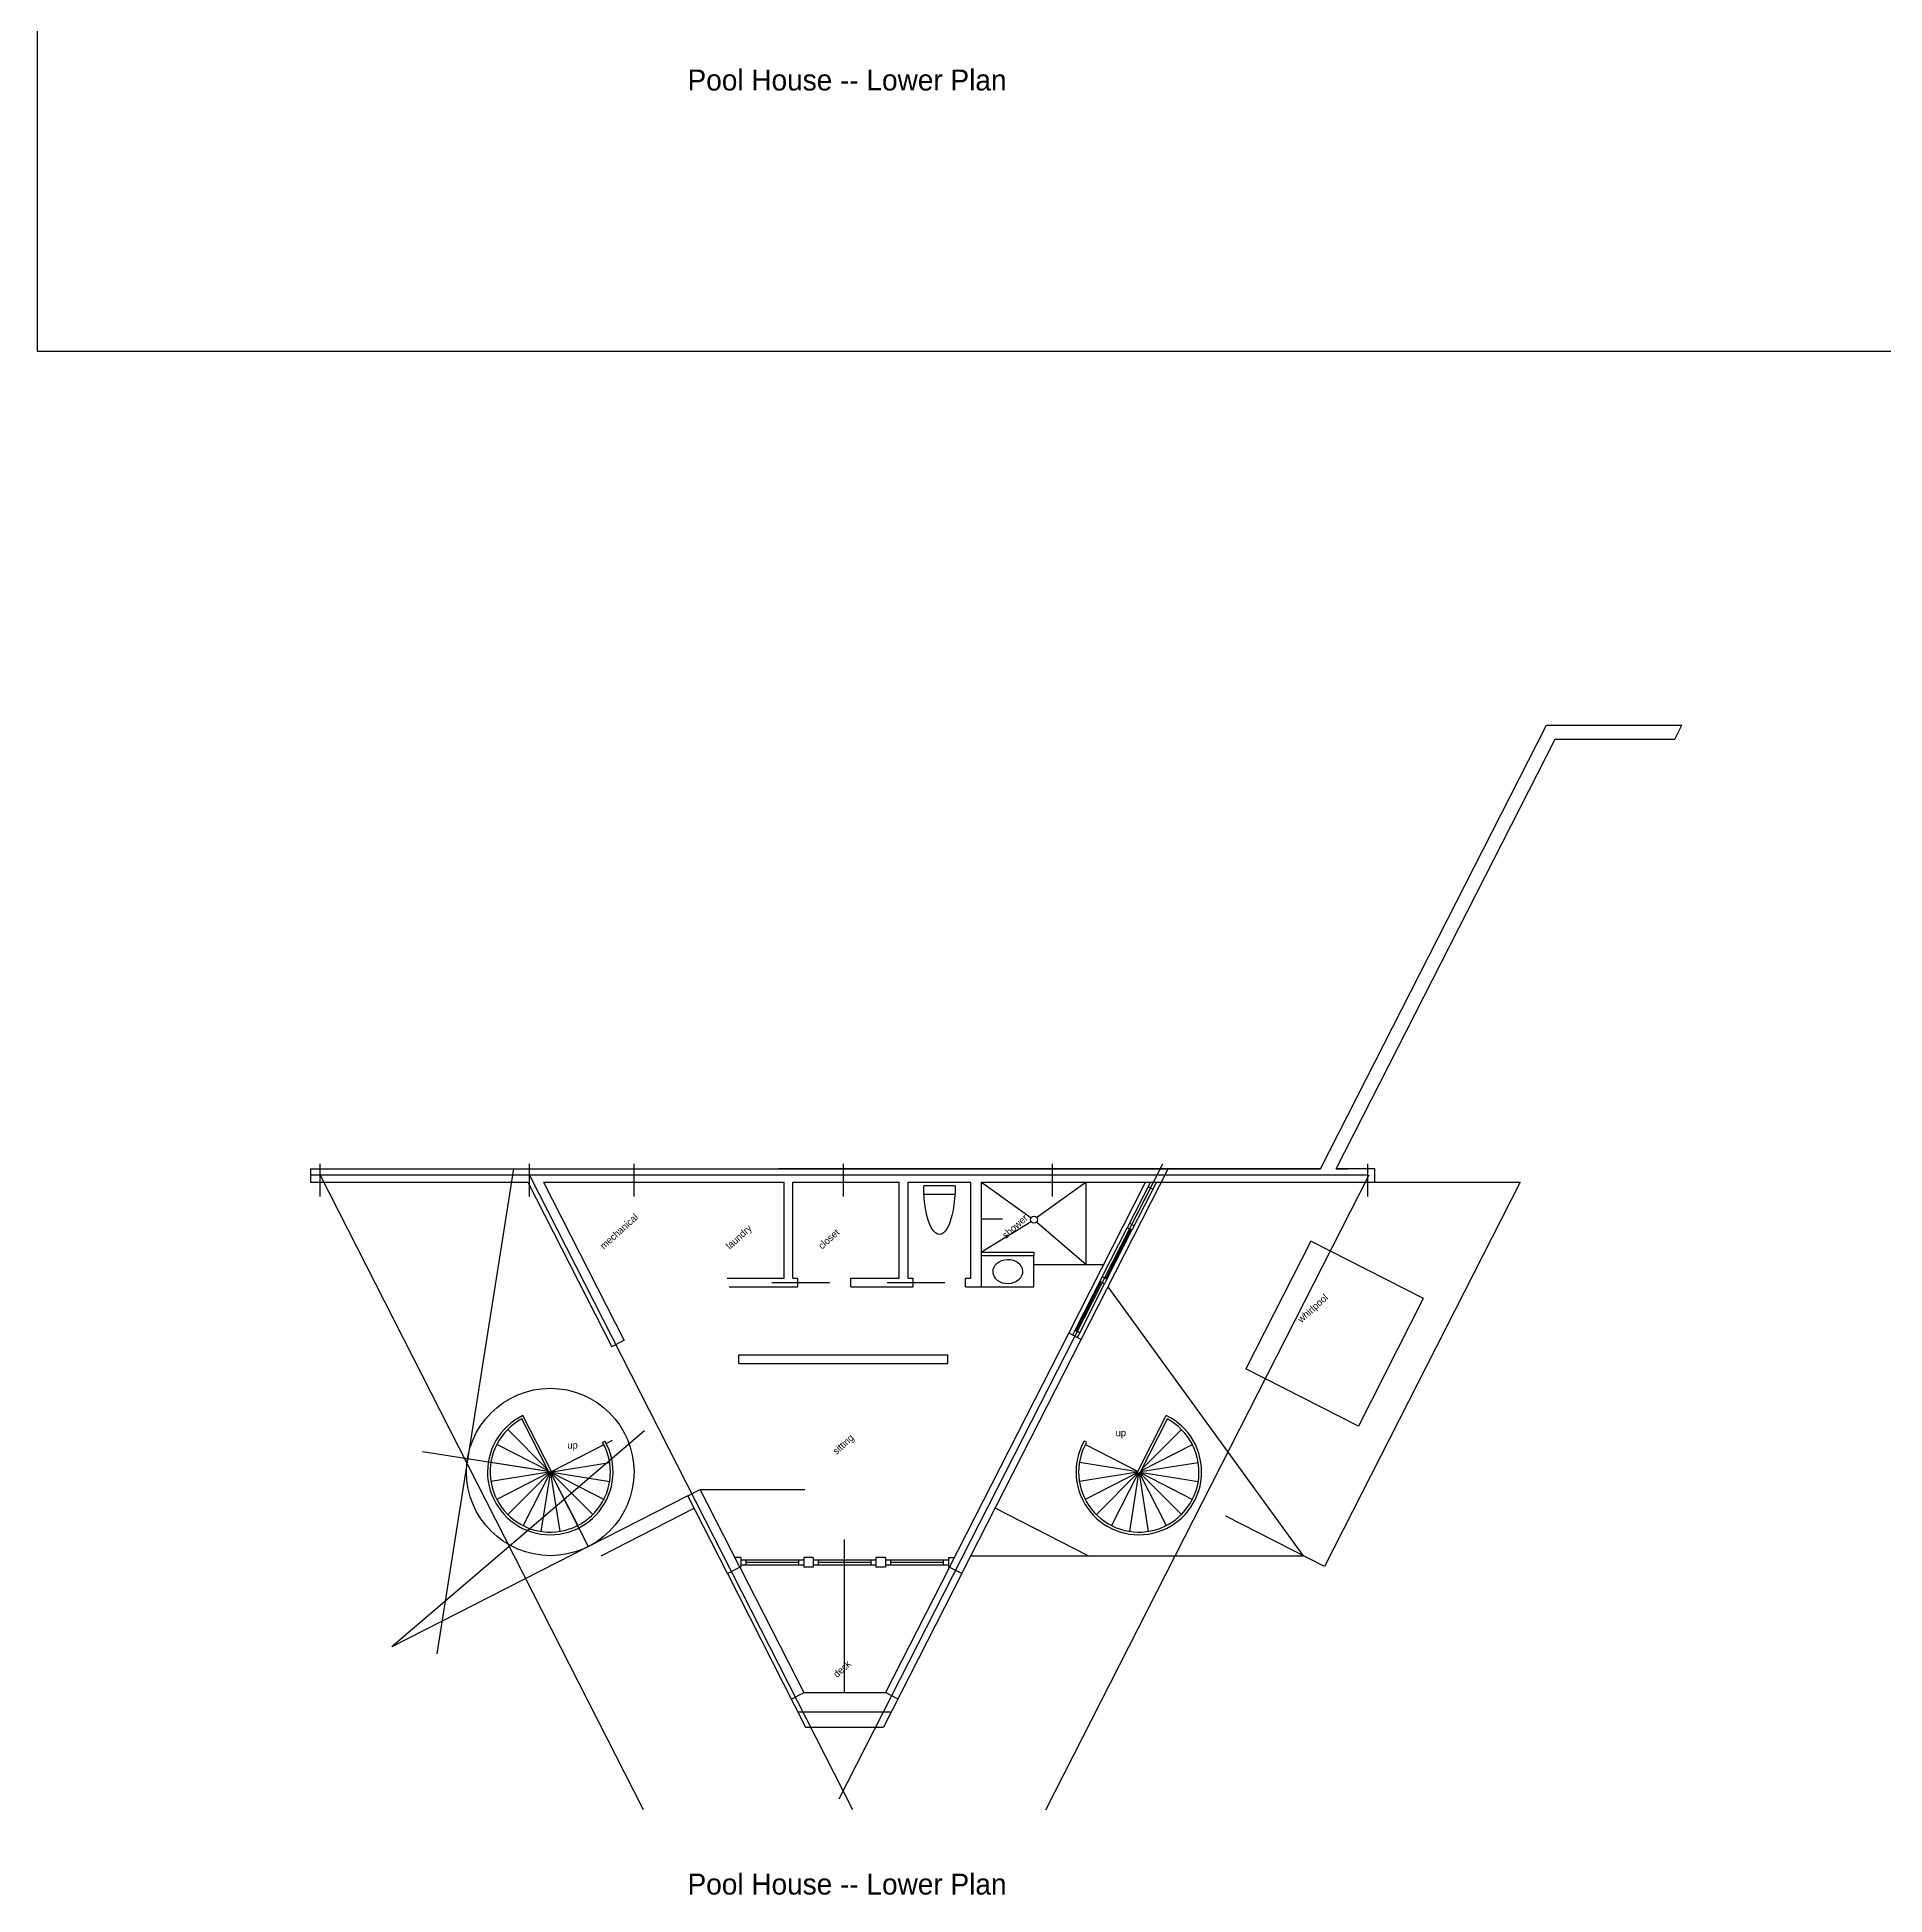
# Model space of a CAD drawing. Header units: inches. Extents: x 0 to 5835, y -2804 to 1896.
# Drawn here: x 327 to 1386, y -2792 to -1727 of the extents above; entities that cross this region are included whole.
import ezdxf

# ---------------------------------------------------------------- set-up
doc = ezdxf.new("R2010")
doc.units = ezdxf.units.IN
doc.header["$LTSCALE"] = 8
doc.header["$MEASUREMENT"] = 0
doc.linetypes.add('DASHED', pattern=[0.75, 0.5, -0.25])
for name, color, linetype in [('A-Elev', 7, 'CONTINUOUS'), ('A-fixtures', 140, 'CONTINUOUS'), ('A-walls', 7, 'CONTINUOUS'), ('construction', 160, 'CONTINUOUS')]:
    doc.layers.add(name, color=color, linetype=linetype)
doc.styles.get("Standard").update_dxf_attribs({"font": 'txt', "height": 0.2})

msp = doc.modelspace()

# ---------------------------------------------------------------- linework, layer by layer
at = {"layer": 'A-Elev', "color": 252}
for p, q in [((868.5, -2383.7, -17682.7), (896.9, -2404, -17682.7)), ((928.5, -2383.7, -17682.7), (900, -2404, -17682.7)), ((928.5, -2430.8, -17682.7), (928.5, -2383.7, -17682.7)), ((896.9, -2406.4, -17682.7), (868.5, -2423.7, -17682.7)), ((900, -2406.4, -17682.7), (928.5, -2430.8, -17682.7)), ((898.5, -2443.7, -17682.7), (898.5, -2425.7, -17682.7))]:
    msp.add_line(p, q, dxfattribs=at)
msp.add_circle((898.5, -2405.2, -17682.7), 2, dxfattribs=at)
at = {"layer": 'A-fixtures'}
for p, q in [((853.3, -2385.7, -17682.7), (835.3, -2385.7, -17682.7)), ((853.1, -2390.7, -17682.7), (835.4, -2390.7, -17682.7))]:
    msp.add_line(p, q, dxfattribs=at)
at = {"layer": 'A-fixtures', "extrusion": (0, 0, -1)}
msp.add_ellipse((844.3, -2385.7, -17682.7), major_axis=(0, -28), ratio=0.321429, start_param=4.712389, end_param=7.853982, dxfattribs=at)
at = {"layer": 'A-walls'}
for p, q in [((1062.8, -2375.9, -9306.7), (1192.4, -2121.6, -9306.7)), ((1071.8, -2375.9, -9306.7), (1197.3, -2129.6, -9306.7)), ((1265.9, -2129.6, -9312.6), (1269.9, -2121.6, -936.6)), ((483.8, -2375.9, -17682.7), (1062.8, -2375.9, -17682.7)), ((483.8, -2375.9, -17682.7), (483.8, -2383.7, -17682.7)), ((483.8, -2383.7, -17682.7), (608.3, -2383.7, -17682.7)), ((600.2, -2375.9, -936.6), (556.1, -2654.1, -936.6)), ((608.3, -2383.7, -17682.7), (656.4, -2478, -17682.7)), ((617.3, -2383.7, -17682.7), (755.2, -2383.7, -17682.7)), ((617.3, -2383.7, -17682.7), (663.5, -2474.4, -17682.7)), ((1062.8, -2375.9, -17682.7), (752.1, -2375.9, -17682.7)), ((755.2, -2438.7, -17682.7), (755.2, -2383.7, -17682.7)), ((760.2, -2383.7, -17682.7), (821.3, -2383.7, -17682.7)), ((760.2, -2438.7, -17682.7), (760.2, -2383.7, -17682.7)), ((821.3, -2438.7, -17682.7), (821.3, -2383.7, -17682.7)), ((826.3, -2383.7, -17682.7), (862.3, -2383.7, -17682.7)), ((826.3, -2438.7, -17682.7), (826.3, -2383.7, -17682.7)), ((862.3, -2438.7, -17682.7), (862.3, -2383.7, -17682.7)), ((868.5, -2383.7, -17682.7), (1093.9, -2383.7, -17682.7)), ((868.5, -2443.7, -17682.7), (868.5, -2383.7, -17682.7)), ((965.3, -2383.7, -17682.7), (951.9, -2409.9, -17682.7)), ((968.7, -2383.7, -17682.7), (954.6, -2411.2, -17682.7)), ((1071.8, -2375.9, -17682.7), (1078.4, -2375.9, -17682.7)), ((1093.9, -2375.9, -17682.7), (1071.8, -2375.9, -17682.7)), ((1093.9, -2383.7, -936.6), (1093.9, -2375.9, -936.6)), ((954.6, -2407.9, -17682.7), (965.3, -2387, -17682.7)), ((880.5, -2404.8, -17682.7), (868.5, -2404.8, -17682.7)), ((939, -2438.6, -17682.7), (953.3, -2410.6, -17682.7)), ((939.6, -2439, -17682.7), (953.9, -2410.9, -17682.7)), ((940.3, -2439.3, -17682.7), (954.6, -2411.2, -17682.7)), ((868.5, -2423.7, -17682.7), (898.5, -2423.7, -17682.7)), ((868.5, -2425.7, -17682.7), (898.5, -2425.7, -17682.7)), ((898.5, -2423.7, -17682.7), (898.5, -2425.7, -17682.7)), ((722.6, -2438.7, -17682.7), (755.2, -2438.7, -17682.7)), ((760.2, -2438.7, -17682.7), (763.2, -2438.7, -17682.7)), ((763.2, -2443.7, -17682.7), (763.2, -2438.7, -17682.7)), ((793.5, -2438.7, -17682.7), (821.3, -2438.7, -17682.7)), ((793.5, -2443.7, -17682.7), (793.5, -2438.7, -17682.7)), ((826.3, -2438.7, -17682.7), (829.3, -2438.7, -17682.7)), ((829.3, -2443.7, -17682.7), (829.3, -2438.7, -17682.7)), ((859.3, -2438.7, -17682.7), (862.3, -2438.7, -17682.7)), ((859.3, -2443.7, -17682.7), (859.3, -2438.7, -17682.7)), ((937.6, -2437.9, -17682.7), (922, -2468.7, -17682.7)), ((723.8, -2443.7, -17682.7), (763.2, -2443.7, -17682.7)), ((748.2, -2441.2, -17682.7), (781.2, -2441.2, -17682.7)), ((749.2, -2443.7, -17682.7), (759, -2443.7, -17682.7)), ((793.5, -2443.7, -17682.7), (829.3, -2443.7, -17682.7)), ((814.3, -2441.2, -17682.7), (847.3, -2441.2, -17682.7)), ((859.3, -2443.7, -17682.7), (868.5, -2443.7, -17682.7)), ((868.5, -2443.7, -17682.7), (868.5, -2442.8, -17682.7)), ((922.6, -2469, -17682.7), (936.9, -2441, -17682.7)), ((923.3, -2469.4, -17682.7), (937.6, -2441.3, -17682.7)), ((940.3, -2439.3, -17682.7), (939, -2442, -17682.7)), ((940.9, -2443.7, -936.6), (1052.9, -2597.8, -936.6)), ((850, -2604.4, -17682.7), (918.4, -2470.2, -17682.7)), ((922, -2468.7, -17682.7), (920.6, -2471.4, -17682.7)), ((924.7, -2470.1, -17682.7), (923.3, -2472.7, -17682.7)), ((656.5, -2477.9, -936.6), (663.6, -2474.3, -936.6)), ((857.2, -2608, -17682.7), (925.5, -2473.9, -17682.7)), ((729.2, -2487.7, -17682.7), (729.2, -2482.7, -17682.7)), ((849.2, -2487.7, -17682.7), (849.2, -2482.7, -17682.7)), ((675.2, -2526.2, -936.6), (530.3, -2650, -936.6)), ((621.2, -2549.8, -936.6), (548, -2538.2, -936.6)), ((621.2, -2549.8, -936.6), (643, -2592.6, -936.6)), ((700.1, -2563.5, -936.6), (530.3, -2650, -936.6)), ((700.1, -2563.5, -936.6), (707.2, -2559.9, -936.6)), ((722.8, -2608, -936.6), (700.1, -2563.5, -936.6)), ((729.9, -2604.4, -936.6), (707.2, -2559.9, -936.6)), ((729.9, -2598.8, -17676.9), (727.1, -2598.8, -17676.9)), ((729.9, -2598.8, -9306.7), (727.2, -2598.8, -9306.7)), ((730.5, -2598.8, -23009), (729.9, -2598.8, -17676.9)), ((730.5, -2598.8, -23009), (730.5, -2604.3, -23009)), ((766.5, -2598.8, -23009), (766.5, -2604.3, -23009)), ((772, -2598.8, -23009), (766.5, -2598.8, -23009)), ((772, -2598.8, -23009), (772, -2604.3, -23009)), ((807.9, -2598.8, -26058.7), (807.9, -2604.3, -26058.7)), ((813.4, -2598.8, -26058.7), (807.9, -2598.8, -26058.7)), ((813.4, -2598.8, -26058.7), (813.4, -2604.3, -26058.7)), ((849.4, -2598.8, -26058.7), (849.9, -2598.8, -17676.9)), ((849.4, -2598.8, -26058.7), (849.4, -2604.3, -26058.7)), ((849.9, -2598.8, -17676.9), (852.6, -2598.8, -17676.9)), ((862.3, -2597.8, -936.6), (1052.9, -2597.8, -936.6)), ((722.8, -2608, -936.6), (729.9, -2604.4, -936.6)), ((730.5, -2604.3, -23009), (729.8, -2604.3, -17676.9)), ((730.5, -2600.1, -23009), (733.5, -2600.1, -23009)), ((730.5, -2603.1, -23009), (733.5, -2603.1, -23009)), ((733.5, -2603.1, -23009), (733.5, -2600.1, -23009)), ((733.5, -2601.6, -23009), (763.5, -2601.6, -19738.3)), ((763.5, -2600.1, -23009), (763.5, -2603.1, -23009)), ((763.5, -2600.1, -23009), (766.5, -2600.1, -23009)), ((763.5, -2603.1, -23009), (766.5, -2603.1, -23009)), ((772, -2604.3, -23009), (766.5, -2604.3, -23009)), ((772, -2600.1, -23009), (775, -2600.1, -23009)), ((772, -2603.1, -23009), (775, -2603.1, -23009)), ((775, -2603.1, -23009), (775, -2600.1, -23009)), ((775, -2601.6, -20505.7), (804.9, -2601.6, -26058.7)), ((804.9, -2600.1, -26058.7), (804.9, -2603.1, -26058.7)), ((804.9, -2600.1, -26058.7), (807.9, -2600.1, -26058.7)), ((804.9, -2603.1, -26058.7), (807.9, -2603.1, -26058.7)), ((813.4, -2604.3, -26058.7), (807.9, -2604.3, -26058.7)), ((813.4, -2600.1, -26058.7), (816.4, -2600.1, -26058.7)), ((813.4, -2603.1, -26058.7), (816.4, -2603.1, -26058.7)), ((816.4, -2603.1, -26058.7), (816.4, -2600.1, -26058.7)), ((816.4, -2601.6, -26058.7), (846.4, -2601.6, -26058.7)), ((846.4, -2600.1, -26058.7), (849.4, -2600.1, -26058.7)), ((846.4, -2600.1, -26058.7), (846.4, -2603.1, -26058.7)), ((846.4, -2603.1, -26058.7), (849.4, -2603.1, -26058.7)), ((849.4, -2604.3, -26058.7), (849.9, -2604.3, -16490.9)), ((857.2, -2608, -936.6), (849.9, -2604.3, -936.6))]:
    msp.add_line(p, q, dxfattribs=at)
at = {"layer": 'A-walls', "color": 7}
for p, q in [((1192.4, -2121.6, -936.6), (1269.9, -2121.6, -936.6)), ((1197.3, -2129.6, -9312.6), (1265.9, -2129.6, -9312.6)), ((966.6, -2387.7, -17682.7), (963.9, -2386.3, -17682.7)), ((956, -2408.6, -17682.7), (953.3, -2407.2, -17682.7)), ((954.6, -2411.2, -17682.7), (951.9, -2409.9, -17682.7)), ((940.3, -2439.3, -17682.7), (937.6, -2437.9, -17682.7)), ((939, -2442, -17682.7), (936.3, -2440.6, -17682.7)), ((925.5, -2473.9, -17682.7), (918.4, -2470.2, -17682.7)), ((924.7, -2470.1, -17682.7), (922, -2468.7, -17682.7)), ((729.2, -2482.7, -17682.7), (849.2, -2482.7, -17682.7)), ((729.2, -2487.7, -17682.7), (849.2, -2487.7, -17682.7))]:
    msp.add_line(p, q, dxfattribs=at)
at = {"layer": 'A-walls', "color": 5}
for p, q in [((489.2, -2391.9, -17682.7), (489.2, -2373.1, -17682.7)), ((609.2, -2391.9, -17682.7), (609.2, -2373.1, -17682.7)), ((669.2, -2391.9, -17682.7), (669.2, -2373.1, -17682.7)), ((786.8, -2737.3, -17682.7), (972.4, -2373.1, -17682.7)), ((789.2, -2391.9, -17682.7), (789.2, -2373.1, -17682.7)), ((789.2, -2391.9, -17682.7), (789.2, -2373.1, -17682.7)), ((909.2, -2391.9, -17682.7), (909.2, -2373.1, -17682.7)), ((1089.9, -2391.9, -9312.6), (1089.9, -2373.1, -9312.6)), ((483.8, -2379.4, -17682.7), (1089.2, -2379.4, -17682.7)), ((674.7, -2743.5, -17682.7), (489.2, -2379.4, -17682.7)), ((794.7, -2743.5, -17682.7), (609.2, -2379.4, -17682.7)), ((905.2, -2743.5, -17682.7), (1090.7, -2379.4, -17682.7))]:
    msp.add_line(p, q, dxfattribs=at)
at = {"layer": 'A-walls', "color": 253}
for p, q in [((918.4, -2470.2, -26058.7), (962.5, -2383.7, -26058.7)), ((925.5, -2473.9, -26058.7), (975.5, -2375.9, -26058.7)), ((1177.2, -2383.7, -17682.7), (1065, -2604, -17682.7)), ((1093.9, -2383.7, -936.6), (1177.2, -2383.7, -936.6)), ((937.6, -2437.9, -17682.7), (951.9, -2409.9, -17682.7)), ((924.7, -2470.1, -17682.7), (939, -2442, -17682.7)), ((620.6, -2550.1, -936.6), (604.9, -2519.4, -936.6)), ((621.9, -2549.5, -936.6), (605.5, -2517.4, -936.6)), ((958, -2549.5, -936.6), (974.3, -2517.4, -936.6)), ((959.3, -2550.1, -936.6), (975, -2519.4, -936.6)), ((651.3, -2532.8, -936.6), (652.6, -2532.1, -936.6)), ((928.6, -2532.8, -936.6), (927.3, -2532.1, -936.6)), ((650.3, -2597.8, -936.6), (703.7, -2570.6, -936.6)), ((929.6, -2597.8, -936.6), (876.2, -2570.6, -936.6)), ((1065, -2604, -936.6), (1008.5, -2575.2, -936.6)), ((722.8, -2608, -936.6), (767.6, -2696.1, -936.6)), ((729.9, -2604.4, -936.6), (766.5, -2676.3, -936.6)), ((733.5, -2600.1, -23009), (766.5, -2600.1, -19938.5)), ((733.5, -2603.1, -23009), (766.5, -2603.1, -19938.5)), ((772, -2600.1, -20305.5), (804.9, -2600.1, -26058.7)), ((772, -2603.1, -20305.5), (804.9, -2603.1, -26058.7)), ((857.2, -2608, -936.6), (812.3, -2696.1, -936.6)), ((850, -2604.4, -17682.7), (813.4, -2676.3, -17682.7)), ((816.4, -2600.1, -26058.7), (846.4, -2600.1, -26058.7)), ((816.4, -2603.1, -26058.7), (846.4, -2603.1, -26058.7)), ((759.3, -2680, -59551), (766.3, -2676.4, -59551)), ((820.3, -2679.9, -26058.7), (813.4, -2676.3, -26058.7)), ((767.6, -2696.1, -17682.7), (812.3, -2696.1, -17682.7))]:
    msp.add_line(p, q, dxfattribs=at)
at = {"layer": 'A-walls', "color": 252}
for p, q in [((1057.2, -2417.5, -26058.7), (1019.9, -2490.6, -26058.7)), ((1121.8, -2450.4, -26058.7), (1057.2, -2417.5, -26058.7)), ((898.5, -2430.8, -17682.7), (938, -2430.8, -17682.7)), ((868.5, -2443.7, -17682.7), (898.5, -2443.7, -17682.7)), ((1121.7, -2450.4, -26058.7), (1084.5, -2523.5, -26058.7)), ((1084.5, -2523.5, -26058.7), (1020, -2490.6, -26058.7)), ((620.1, -2549.2, -936.6), (590.5, -2534.1, -936.6)), ((619.5, -2548.1, -936.6), (596.8, -2525.4, -936.6)), ((621.9, -2549.5, -936.6), (652, -2534.1, -936.6)), ((958, -2549.5, -936.6), (927.9, -2534.1, -936.6)), ((959.8, -2549.2, -936.6), (989.4, -2534.1, -936.6)), ((960.4, -2548.1, -936.6), (983, -2525.4, -936.6)), ((620.3, -2549.6, -936.6), (587.1, -2544.4, -936.6)), ((622, -2549.7, -936.6), (655.3, -2544.4, -936.6)), ((957.9, -2549.7, -936.6), (924.6, -2544.4, -936.6)), ((959.6, -2549.6, -936.6), (992.7, -2544.4, -936.6)), ((620.4, -2549.9, -936.6), (587.1, -2555.2, -936.6)), ((620.6, -2550.1, -936.6), (590.5, -2565.5, -936.6)), ((620.7, -2550.3, -936.6), (596.8, -2574.2, -936.6)), ((620.9, -2550.5, -936.6), (605.6, -2580.5, -936.6)), ((621.1, -2550.5, -936.6), (615.8, -2583.9, -936.6)), ((621.3, -2550.5, -936.6), (626.6, -2583.9, -936.6)), ((621.6, -2550.5, -936.6), (636.9, -2580.5, -936.6)), ((621.8, -2550.3, -936.6), (645.6, -2574.2, -936.6)), ((621.9, -2550.1, -936.6), (652, -2565.5, -936.6)), ((622, -2549.9, -936.6), (655.3, -2555.2, -936.6)), ((957.9, -2549.9, -936.6), (924.6, -2555.2, -936.6)), ((958, -2550.1, -936.6), (927.9, -2565.5, -936.6)), ((958.1, -2550.3, -936.6), (934.3, -2574.2, -936.6)), ((958.3, -2550.5, -936.6), (943, -2580.5, -936.6)), ((958.5, -2550.5, -936.6), (953.3, -2583.9, -936.6)), ((958.8, -2550.5, -936.6), (964, -2583.9, -936.6)), ((959, -2550.5, -936.6), (974.3, -2580.5, -936.6)), ((959.2, -2550.3, -936.6), (983, -2574.2, -936.6)), ((959.3, -2550.1, -936.6), (989.4, -2565.5, -936.6)), ((959.4, -2549.9, -936.6), (992.7, -2555.2, -936.6))]:
    msp.add_line(p, q, dxfattribs=at)
at = {"layer": 'A-walls', "color": 253, "linetype": 'DASHED'}
msp.add_line((653.3, -2533.4, -936.6), (658.2, -2531, -936.6), dxfattribs=at)
at = {"layer": 'A-walls', "color": 253, "linetype": 'Continuous'}
for p, q in [((766.5, -2676.3, -26058.7), (813.4, -2676.3, -26058.7)), ((763.2, -2687.3, -26058.7), (816.7, -2687.3, -26058.7))]:
    msp.add_line(p, q, dxfattribs=at)
at = {"layer": 'A-walls'}
msp.add_circle((621.2, -2549.8, -936.6), 48, dxfattribs=at)
at = {"layer": 'A-walls', "color": 253}
for centre, radius, start, end in [((621.2, -2549.8, -936.6), 36, 115.8063, 29.388), ((621.2, -2549.8, -936.6), 34.5, 118.2457, 29.4919), ((958.6, -2549.8, -936.6), 36, 150.612, 64.1937), ((958.6, -2549.8, -936.6), 34.5, 150.5081, 61.7543), ((621.2, -2549.8, -936.6), 0.75, 207, 27)]:
    msp.add_arc(centre, radius, start, end, dxfattribs=at)
at = {"layer": 'A-walls'}
msp.add_arc((958.6, -2549.8, -936.6), 0.75, 153, 333, dxfattribs=at)
at = {"layer": 'A-walls', "color": 253}
msp.add_ellipse((883.5, -2434.9, -17682.7), major_axis=(-8.49, -0.3), ratio=0.823529, dxfattribs=at)
at = {"layer": 'construction'}
for p, q in [((327, -100.9), (327, -1907.1)), ((327, -1907.1), (3647.1, -1907.1)), ((707.2, -2559.9, -936.6), (767.2, -2559.9, -936.6)), ((789.9, -2676.3, -26058.7), (789.9, -2588.6, -26058.7))]:
    msp.add_line(p, q, dxfattribs=at)

# ---------------------------------------------------------------- texts
at = {"layer": 'A-walls'}
for s, height, rotation, p in [('Pool House -- Lower Plan', 12, 360, (699.9, -1757.7, -17682.7)), ('mechanical', 4, 42.149, (651.9, -2422.4, -17682.7)), ('shower', 4, 42.149, (882.5, -2416.3, -9642.7)), ('laundry', 4, 42.149, (724.1, -2422.4, -17682.7)), ('closet', 4, 42.149, (777, -2422.4, -17682.7)), ('whirlpool', 4, 42.149, (1051.8, -2464.5, -17682.7)), ('up', 4, 360, (631, -2536.4, -17682.7)), ('sitting', 4, 42.149, (785.3, -2540.1, -17682.7)), ('up', 4, 360, (945.3, -2529.3, -17682.7)), ('deck', 4, 42.149, (785.6, -2668, -17682.7)), ('Pool House -- Lower Plan', 12, 360, (699.9, -2792.1, -17682.7))]:
    msp.add_text(s, height=height, rotation=rotation, dxfattribs=at).set_placement(p)

doc.saveas('drawing.dxf')
